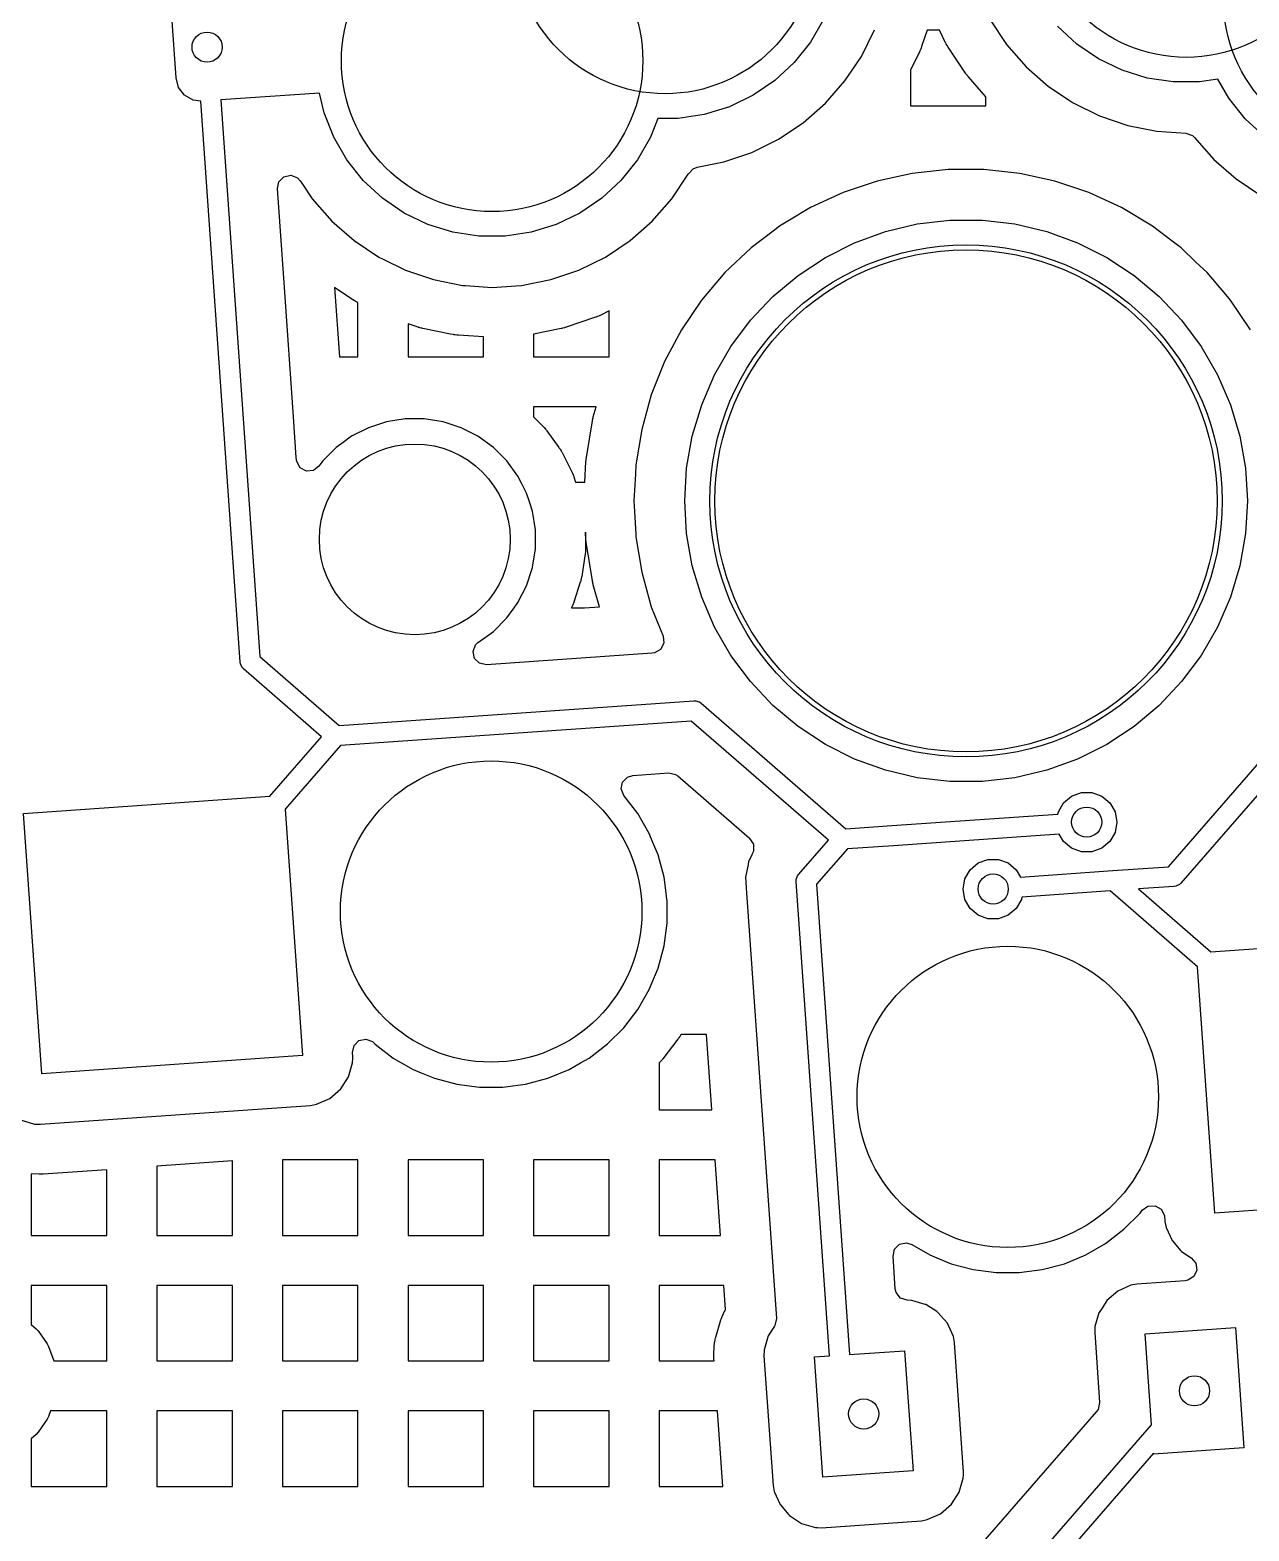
# Model space of a CAD drawing. Extents: x 2.49 to 8.57, y -5.87 to -1.87.
# Drawn here: x 4.12 to 4.598, y -2.912 to -2.323 of the extents above; entities that cross this region are included whole.
import ezdxf

# ---------------------------------------------------------------- set-up
doc = ezdxf.new("R2010")
doc.units = 0
doc.header["$MEASUREMENT"] = 0
doc.layers.add('BLACK', color=7, linetype='CONTINUOUS')

msp = doc.modelspace()

# ---------------------------------------------------------------- linework, layer by layer
at = {"layer": 'BLACK', "linetype": 'CONTINUOUS'}
for p, q in [((4.17713, -2.34186), (4.17164, -2.26331)), ((4.43087, -2.31888), (4.42572, -2.3278)), ((4.44569, -2.33338), (4.45083, -2.32297)), ((4.47147, -2.32315), (4.46929, -2.32957)), ((4.47626, -2.32315), (4.47147, -2.32315)), ((4.47868, -2.32806), (4.47626, -2.32315)), ((4.49612, -2.3191), (4.50258, -2.32876)), ((4.53006, -2.32857), (4.52251, -2.32157)), ((4.42572, -2.3278), (4.4193, -2.33585)), ((4.46906, -2.33017), (4.46882, -2.33077)), ((4.46912, -2.33002), (4.46906, -2.33017)), ((4.46924, -2.32972), (4.46912, -2.33002)), ((4.46929, -2.32957), (4.46924, -2.32972)), ((4.47875, -2.3282), (4.47868, -2.32806)), ((4.47891, -2.32849), (4.47875, -2.3282)), ((4.47898, -2.32863), (4.47891, -2.32849)), ((4.4793, -2.32918), (4.47898, -2.32863)), ((4.47939, -2.32932), (4.4793, -2.32918)), ((4.47956, -2.32959), (4.47939, -2.32932)), ((4.47964, -2.32973), (4.47956, -2.32959)), ((4.48645, -2.33992), (4.47964, -2.32973)), ((4.50258, -2.32876), (4.51023, -2.33749)), ((4.53857, -2.33437), (4.53006, -2.32857)), ((4.4193, -2.33585), (4.41175, -2.34285)), ((4.44208, -2.33878), (4.44569, -2.33338)), ((4.46855, -2.33135), (4.46489, -2.33878)), ((4.46862, -2.33121), (4.46855, -2.33135)), ((4.46875, -2.33091), (4.46862, -2.33121)), ((4.46882, -2.33077), (4.46875, -2.33091)), ((4.54785, -2.33884), (4.53857, -2.33437)), ((4.17814, -2.34556), (4.17713, -2.34186)), ((4.43924, -2.34304), (4.44208, -2.33878)), ((4.46489, -2.33878), (4.46489, -2.35276)), ((4.48654, -2.34005), (4.48645, -2.33992)), ((4.48673, -2.34031), (4.48654, -2.34005)), ((4.48683, -2.34044), (4.48673, -2.34031)), ((4.48722, -2.34095), (4.48683, -2.34044)), ((4.48732, -2.34108), (4.48722, -2.34095)), ((4.48752, -2.34132), (4.48732, -2.34108)), ((4.48762, -2.34145), (4.48752, -2.34132)), ((4.49449, -2.34928), (4.48762, -2.34145)), ((4.51023, -2.33749), (4.51897, -2.34515)), ((4.55769, -2.34188), (4.54785, -2.33884)), ((4.56787, -2.34341), (4.55769, -2.34188)), ((4.18049, -2.3486), (4.17814, -2.34556)), ((4.23339, -2.34779), (4.19471, -2.35049)), ((4.23515, -2.35548), (4.23339, -2.34779)), ((4.41175, -2.34285), (4.40324, -2.34865)), ((4.43158, -2.35177), (4.43924, -2.34304)), ((4.51897, -2.34515), (4.52706, -2.35056)), ((4.57817, -2.34341), (4.56787, -2.34341)), ((4.58535, -2.34233), (4.57817, -2.34341)), ((4.58967, -2.34981), (4.58535, -2.34233)), ((4.18383, -2.3505), (4.18049, -2.3486)), ((4.18684, -2.35089), (4.18383, -2.3505)), ((4.20222, -2.57086), (4.18684, -2.35089)), ((4.19471, -2.35049), (4.20996, -2.56868)), ((4.39396, -2.35312), (4.38412, -2.35616)), ((4.40324, -2.34865), (4.39396, -2.35312)), ((4.42285, -2.35943), (4.43158, -2.35177)), ((4.46489, -2.35276), (4.49449, -2.35276)), ((4.49449, -2.35276), (4.49449, -2.34928)), ((4.52706, -2.35056), (4.52862, -2.3516)), ((4.52862, -2.3516), (4.53904, -2.35674)), ((4.59609, -2.35786), (4.58967, -2.34981)), ((4.23891, -2.36506), (4.23515, -2.35548)), ((4.36595, -2.35769), (4.36306, -2.36506)), ((4.37394, -2.35769), (4.36595, -2.35769)), ((4.38412, -2.35616), (4.37394, -2.35769)), ((4.41319, -2.36588), (4.42285, -2.35943)), ((4.53904, -2.35674), (4.55004, -2.36047)), ((4.60364, -2.36487), (4.59609, -2.35786)), ((4.24406, -2.37398), (4.23891, -2.36506)), ((4.36306, -2.36506), (4.35791, -2.37398)), ((4.55004, -2.36047), (4.56143, -2.36274)), ((4.56143, -2.36274), (4.57288, -2.36349)), ((4.57288, -2.36349), (4.57546, -2.36444)), ((4.57546, -2.36444), (4.57623, -2.36514)), ((4.57623, -2.36514), (4.58381, -2.37379)), ((4.39177, -2.37475), (4.40277, -2.37102)), ((4.40277, -2.37102), (4.41319, -2.36588)), ((4.25048, -2.38203), (4.24406, -2.37398)), ((4.35791, -2.37398), (4.35149, -2.38203)), ((4.37796, -2.37943), (4.3798, -2.37743)), ((4.3798, -2.37743), (4.38136, -2.37683)), ((4.38136, -2.37683), (4.39177, -2.37475)), ((4.58381, -2.37379), (4.59254, -2.38144)), ((4.21689, -2.38521), (4.21748, -2.38252)), ((4.21748, -2.38252), (4.21942, -2.38058)), ((4.21942, -2.38058), (4.22211, -2.38)), ((4.22211, -2.38), (4.22469, -2.38096)), ((4.22469, -2.38096), (4.22582, -2.38215)), ((4.22582, -2.38215), (4.22671, -2.38349)), ((4.25803, -2.38904), (4.25048, -2.38203)), ((4.35149, -2.38203), (4.34394, -2.38904)), ((4.37143, -2.38922), (4.37788, -2.37956)), ((4.37788, -2.37956), (4.37793, -2.37946)), ((4.37793, -2.37946), (4.37796, -2.37943)), ((4.37796, -2.37943), (4.37796, -2.37943)), ((4.37796, -2.37943), (4.37796, -2.37943)), ((4.45188, -2.38228), (4.44289, -2.38531)), ((4.46564, -2.37926), (4.45188, -2.38228)), ((4.47965, -2.37773), (4.46564, -2.37926)), ((4.49374, -2.37773), (4.47965, -2.37773)), ((4.47965, -2.37773), (4.47965, -2.37773)), ((4.50775, -2.37926), (4.49374, -2.37773)), ((4.49374, -2.37773), (4.49374, -2.37773)), ((4.52151, -2.38228), (4.50775, -2.37926)), ((4.52811, -2.38451), (4.52151, -2.38228)), ((4.59254, -2.38144), (4.6022, -2.3879)), ((4.2196, -2.42407), (4.21689, -2.38521)), ((4.22671, -2.38349), (4.23054, -2.38922)), ((4.23054, -2.38922), (4.2382, -2.39795)), ((4.26654, -2.39484), (4.25803, -2.38904)), ((4.34394, -2.38904), (4.33543, -2.39484)), ((4.36377, -2.39795), (4.37143, -2.38922)), ((4.43853, -2.38678), (4.42574, -2.3927)), ((4.44289, -2.38531), (4.43853, -2.38678)), ((4.43853, -2.38678), (4.43853, -2.38678)), ((4.43853, -2.38678), (4.43853, -2.38678)), ((4.53486, -2.38678), (4.52811, -2.38451)), ((4.53487, -2.38678), (4.53486, -2.38678)), ((4.53486, -2.38678), (4.53486, -2.38678)), ((4.54765, -2.3927), (4.53487, -2.38678)), ((4.27581, -2.3993), (4.26654, -2.39484)), ((4.33543, -2.39484), (4.32615, -2.3993)), ((4.42574, -2.3927), (4.4175, -2.39766)), ((4.42574, -2.3927), (4.42574, -2.3927)), ((4.55973, -2.39996), (4.54765, -2.3927)), ((4.54765, -2.3927), (4.54765, -2.3927)), ((4.54765, -2.3927), (4.54765, -2.3927)), ((4.54765, -2.3927), (4.54765, -2.3927)), ((4.2382, -2.39795), (4.24693, -2.40561)), ((4.28565, -2.40234), (4.27581, -2.3993)), ((4.32615, -2.3993), (4.31632, -2.40234)), ((4.35504, -2.40561), (4.36377, -2.39795)), ((4.41367, -2.39996), (4.41111, -2.40191)), ((4.4175, -2.39766), (4.41367, -2.39996)), ((4.45508, -2.40207), (4.46756, -2.39911)), ((4.46756, -2.39911), (4.48029, -2.39762)), ((4.48029, -2.39762), (4.49311, -2.39762)), ((4.49311, -2.39762), (4.50584, -2.39911)), ((4.50584, -2.39911), (4.51831, -2.40207)), ((4.56801, -2.40626), (4.55973, -2.39996)), ((4.24693, -2.40561), (4.25659, -2.41207)), ((4.29584, -2.40387), (4.28565, -2.40234)), ((4.30613, -2.40387), (4.29584, -2.40387)), ((4.31632, -2.40234), (4.30613, -2.40387)), ((4.34538, -2.41207), (4.35504, -2.40561)), ((4.41111, -2.40191), (4.40245, -2.40849)), ((4.43158, -2.41221), (4.44304, -2.40645)), ((4.44304, -2.40645), (4.45508, -2.40207)), ((4.51831, -2.40207), (4.53036, -2.40645)), ((4.53036, -2.40645), (4.54182, -2.41221)), ((4.57094, -2.40849), (4.56801, -2.40626)), ((4.25659, -2.41207), (4.25659, -2.41207)), ((4.25659, -2.41207), (4.25826, -2.41289)), ((4.33496, -2.4172), (4.34538, -2.41207)), ((4.40245, -2.40849), (4.39222, -2.41818)), ((4.40245, -2.40849), (4.40245, -2.40849)), ((4.42087, -2.41925), (4.43158, -2.41221)), ((4.54182, -2.41221), (4.55253, -2.41925)), ((4.57678, -2.41402), (4.57094, -2.40849)), ((4.57094, -2.40849), (4.57094, -2.40849)), ((4.57094, -2.40849), (4.57094, -2.40849)), ((4.25826, -2.41289), (4.267, -2.4172)), ((4.267, -2.4172), (4.278, -2.42094)), ((4.32397, -2.42094), (4.33496, -2.4172)), ((4.39222, -2.41818), (4.3831, -2.42892)), ((4.58117, -2.41818), (4.57678, -2.41402)), ((4.58847, -2.42677), (4.58117, -2.41818)), ((4.22315, -2.47477), (4.2196, -2.42407)), ((4.24596, -2.42855), (4.23926, -2.42407)), ((4.23926, -2.42407), (4.24116, -2.45118)), ((4.278, -2.42094), (4.28939, -2.4232)), ((4.28939, -2.4232), (4.29051, -2.42327)), ((4.29051, -2.42327), (4.30098, -2.42396)), ((4.30098, -2.42396), (4.31026, -2.42335)), ((4.30098, -2.42396), (4.30098, -2.42396)), ((4.30098, -2.42396), (4.30098, -2.42396)), ((4.31026, -2.42335), (4.31257, -2.4232)), ((4.31257, -2.4232), (4.32397, -2.42094)), ((4.41105, -2.42749), (4.42087, -2.41925)), ((4.55253, -2.41925), (4.56235, -2.42749)), ((4.2461, -2.42863), (4.24596, -2.42855)), ((4.24637, -2.4288), (4.2461, -2.42863)), ((4.24651, -2.42888), (4.24637, -2.4288)), ((4.24706, -2.4292), (4.24651, -2.42888)), ((4.2472, -2.42928), (4.24706, -2.4292)), ((4.24749, -2.42943), (4.2472, -2.42928)), ((4.24763, -2.42951), (4.24749, -2.42943)), ((4.24843, -2.4299), (4.24763, -2.42951)), ((4.24843, -2.45118), (4.24843, -2.4299)), ((4.3831, -2.42892), (4.37519, -2.44058)), ((4.3831, -2.42892), (4.3831, -2.42892)), ((4.40225, -2.43682), (4.41105, -2.42749)), ((4.56235, -2.42749), (4.57114, -2.43682)), ((4.59029, -2.42892), (4.58847, -2.42677)), ((4.5982, -2.44058), (4.59029, -2.42892)), ((4.59029, -2.42892), (4.59029, -2.42892)), ((4.59029, -2.42892), (4.59029, -2.42892)), ((4.34157, -2.43566), (4.32996, -2.4396)), ((4.34172, -2.43561), (4.34157, -2.43566)), ((4.34202, -2.4355), (4.34172, -2.43561)), ((4.34217, -2.43544), (4.34202, -2.4355)), ((4.34276, -2.43519), (4.34217, -2.43544)), ((4.34291, -2.43513), (4.34276, -2.43519)), ((4.3432, -2.435), (4.34291, -2.43513)), ((4.34335, -2.43493), (4.3432, -2.435)), ((4.34686, -2.4332), (4.34335, -2.43493)), ((4.34686, -2.45118), (4.34686, -2.4332)), ((4.272, -2.4396), (4.26804, -2.43826)), ((4.26804, -2.43826), (4.26804, -2.45118)), ((4.27216, -2.43965), (4.272, -2.4396)), ((4.27247, -2.43975), (4.27216, -2.43965)), ((4.27262, -2.43979), (4.27247, -2.43975)), ((4.27324, -2.43996), (4.27262, -2.43979)), ((4.27339, -2.44), (4.27324, -2.43996)), ((4.27371, -2.44007), (4.27339, -2.44)), ((4.27386, -2.4401), (4.27371, -2.44007)), ((4.28472, -2.44226), (4.27386, -2.4401)), ((4.28588, -2.44249), (4.28472, -2.44226)), ((4.3281, -2.4401), (4.31725, -2.44226)), ((4.31725, -2.44226), (4.31725, -2.45118)), ((4.32826, -2.44007), (4.3281, -2.4401)), ((4.32857, -2.44), (4.32826, -2.44007)), ((4.32873, -2.43996), (4.32857, -2.44)), ((4.32935, -2.43979), (4.32873, -2.43996)), ((4.3295, -2.43975), (4.32935, -2.43979)), ((4.32981, -2.43965), (4.3295, -2.43975)), ((4.32996, -2.4396), (4.32981, -2.43965)), ((4.37519, -2.44058), (4.36859, -2.45303)), ((4.37519, -2.44058), (4.37519, -2.44058)), ((4.3946, -2.4471), (4.40225, -2.43682)), ((4.57114, -2.43682), (4.5788, -2.4471)), ((4.28604, -2.44252), (4.28588, -2.44249)), ((4.28636, -2.44257), (4.28604, -2.44252)), ((4.28652, -2.4426), (4.28636, -2.44257)), ((4.28715, -2.44268), (4.28652, -2.4426)), ((4.28731, -2.4427), (4.28715, -2.44268)), ((4.28763, -2.44273), (4.28731, -2.4427)), ((4.28779, -2.44274), (4.28763, -2.44273)), ((4.29764, -2.44339), (4.28779, -2.44274)), ((4.29764, -2.45118), (4.29764, -2.44339)), ((4.38819, -2.4582), (4.3946, -2.4471)), ((4.5788, -2.4471), (4.58521, -2.4582)), ((4.24116, -2.45118), (4.24843, -2.45118)), ((4.26804, -2.45118), (4.29764, -2.45118)), ((4.31725, -2.45118), (4.34686, -2.45118)), ((4.36859, -2.45303), (4.36338, -2.46612)), ((4.36859, -2.45303), (4.36859, -2.45303)), ((4.38311, -2.46997), (4.38819, -2.4582)), ((4.58521, -2.4582), (4.59029, -2.46997)), ((4.34173, -2.47079), (4.31725, -2.47079)), ((4.31725, -2.47079), (4.31725, -2.47477)), ((4.34065, -2.47471), (4.34173, -2.47079)), ((4.36338, -2.46612), (4.35961, -2.4797)), ((4.36338, -2.46612), (4.36338, -2.46612)), ((4.37943, -2.48225), (4.38311, -2.46997)), ((4.59029, -2.46997), (4.59396, -2.48225)), ((4.22426, -2.4906), (4.22315, -2.47477)), ((4.25962, -2.47668), (4.25255, -2.47898)), ((4.26697, -2.47551), (4.25962, -2.47668)), ((4.27441, -2.47551), (4.26697, -2.47551)), ((4.26697, -2.47551), (4.26697, -2.47551)), ((4.28176, -2.47668), (4.27441, -2.47551)), ((4.27441, -2.47551), (4.27441, -2.47551)), ((4.28883, -2.47898), (4.28176, -2.47668)), ((4.31725, -2.47477), (4.32088, -2.4784)), ((4.33794, -2.49069), (4.3403, -2.47627)), ((4.3403, -2.47627), (4.34033, -2.47614)), ((4.34033, -2.47614), (4.34038, -2.47587)), ((4.34038, -2.47587), (4.3404, -2.47574)), ((4.3404, -2.47574), (4.34052, -2.47523)), ((4.34052, -2.47523), (4.34055, -2.4751)), ((4.34055, -2.4751), (4.34061, -2.47484)), ((4.34061, -2.47484), (4.34065, -2.47471)), ((4.24592, -2.48235), (4.24265, -2.48473)), ((4.25255, -2.47898), (4.24592, -2.48235)), ((4.29486, -2.48205), (4.28883, -2.47898)), ((4.29546, -2.48235), (4.29486, -2.48205)), ((4.30148, -2.48673), (4.29546, -2.48235)), ((4.32088, -2.4784), (4.32101, -2.47853)), ((4.32101, -2.47853), (4.32127, -2.47882)), ((4.32127, -2.47882), (4.3214, -2.47896)), ((4.3214, -2.47896), (4.3219, -2.47955)), ((4.3219, -2.47955), (4.32202, -2.4797)), ((4.32202, -2.4797), (4.32226, -2.48)), ((4.32226, -2.48), (4.32238, -2.48015)), ((4.32238, -2.48015), (4.3272, -2.48679)), ((4.35961, -2.4797), (4.35733, -2.4936)), ((4.35961, -2.4797), (4.35961, -2.4797)), ((4.37721, -2.49488), (4.37943, -2.48225)), ((4.59396, -2.48225), (4.59619, -2.49488)), ((4.2399, -2.48673), (4.23464, -2.49199)), ((4.24265, -2.48473), (4.2399, -2.48673)), ((4.2399, -2.48673), (4.2399, -2.48673)), ((4.2399, -2.48673), (4.2399, -2.48673)), ((4.30674, -2.49199), (4.30148, -2.48673)), ((4.3272, -2.48679), (4.32731, -2.48695)), ((4.32731, -2.48695), (4.32753, -2.48727)), ((4.32753, -2.48727), (4.32763, -2.48743)), ((4.32763, -2.48743), (4.32803, -2.48809)), ((4.32803, -2.48809), (4.32813, -2.48826)), ((4.32813, -2.48826), (4.32832, -2.48859)), ((4.32832, -2.48859), (4.32841, -2.48876)), ((4.32841, -2.48876), (4.33214, -2.49608)), ((4.22432, -2.49152), (4.22426, -2.4906)), ((4.22444, -2.49229), (4.22432, -2.49152)), ((4.22579, -2.49468), (4.22444, -2.49229)), ((4.22822, -2.49596), (4.22579, -2.49468)), ((4.23314, -2.49405), (4.23096, -2.49573)), ((4.23464, -2.49199), (4.23314, -2.49405)), ((4.31111, -2.49801), (4.30674, -2.49199)), ((4.33733, -2.50039), (4.33777, -2.49228)), ((4.33777, -2.49215), (4.3378, -2.49188)), ((4.33777, -2.49228), (4.33777, -2.49215)), ((4.3378, -2.49188), (4.33781, -2.49175)), ((4.33781, -2.49175), (4.33787, -2.49122)), ((4.33787, -2.49122), (4.33788, -2.49109)), ((4.33788, -2.49109), (4.33792, -2.49082)), ((4.33792, -2.49082), (4.33794, -2.49069)), ((4.35733, -2.4936), (4.35713, -2.49721)), ((4.35733, -2.4936), (4.35733, -2.4936)), ((4.35733, -2.4936), (4.35733, -2.4936)), ((4.37646, -2.50767), (4.37721, -2.49488)), ((4.59619, -2.49488), (4.59693, -2.50767)), ((4.23096, -2.49573), (4.22822, -2.49596)), ((4.31248, -2.50068), (4.31111, -2.49801)), ((4.31449, -2.50464), (4.31248, -2.50068)), ((4.33214, -2.49608), (4.33222, -2.49625)), ((4.33222, -2.49625), (4.33238, -2.4966)), ((4.33238, -2.4966), (4.33246, -2.49678)), ((4.33246, -2.49678), (4.33275, -2.49749)), ((4.33275, -2.49749), (4.33282, -2.49767)), ((4.33282, -2.49767), (4.33296, -2.49803)), ((4.33296, -2.49803), (4.33302, -2.49821)), ((4.33302, -2.49821), (4.33373, -2.50039)), ((4.33373, -2.50039), (4.33733, -2.50039)), ((4.35713, -2.49721), (4.35657, -2.50767)), ((4.31548, -2.50768), (4.31449, -2.50464)), ((4.31449, -2.50464), (4.31449, -2.50464)), ((4.31449, -2.50464), (4.31449, -2.50464)), ((4.31679, -2.51171), (4.31548, -2.50768)), ((4.31795, -2.51906), (4.31679, -2.51171)), ((4.35657, -2.50767), (4.35657, -2.50767)), ((4.35657, -2.50767), (4.35679, -2.51182)), ((4.35679, -2.51182), (4.35727, -2.52066)), ((4.37721, -2.52047), (4.37646, -2.50767)), ((4.59693, -2.50767), (4.59619, -2.52047)), ((4.31795, -2.5265), (4.31795, -2.51906)), ((4.3376, -2.52), (4.33756, -2.52)), ((4.33756, -2.52), (4.33756, -2.52688)), ((4.33777, -2.52307), (4.3376, -2.52)), ((4.33777, -2.5232), (4.33777, -2.52307)), ((4.3378, -2.52347), (4.33777, -2.5232)), ((4.33781, -2.5236), (4.3378, -2.52347)), ((4.33787, -2.52413), (4.33781, -2.5236)), ((4.33788, -2.52426), (4.33787, -2.52413)), ((4.33792, -2.52452), (4.33788, -2.52426)), ((4.33794, -2.52465), (4.33792, -2.52452)), ((4.35727, -2.52066), (4.35733, -2.52174)), ((4.35733, -2.52174), (4.35733, -2.52174)), ((4.35733, -2.52174), (4.35961, -2.53565)), ((4.37943, -2.5331), (4.37721, -2.52047)), ((4.59619, -2.52047), (4.59396, -2.5331)), ((4.31694, -2.53289), (4.31795, -2.5265)), ((4.33738, -2.52918), (4.33609, -2.53729)), ((4.33741, -2.52899), (4.33738, -2.52918)), ((4.33745, -2.52861), (4.33741, -2.52899)), ((4.33747, -2.52842), (4.33745, -2.52861)), ((4.33753, -2.52765), (4.33747, -2.52842)), ((4.33754, -2.52746), (4.33753, -2.52765)), ((4.33756, -2.52707), (4.33754, -2.52746)), ((4.33756, -2.52688), (4.33756, -2.52707)), ((4.3403, -2.53908), (4.33794, -2.52465)), ((4.31449, -2.54092), (4.31679, -2.53385)), ((4.31679, -2.53385), (4.31694, -2.53289)), ((4.35961, -2.53565), (4.35961, -2.53565)), ((4.35961, -2.53565), (4.36338, -2.54922)), ((4.38311, -2.54538), (4.37943, -2.5331)), ((4.59396, -2.5331), (4.59029, -2.54538)), ((4.31111, -2.54755), (4.31445, -2.541)), ((4.31445, -2.541), (4.31449, -2.54092)), ((4.31449, -2.54092), (4.31449, -2.54092)), ((4.31449, -2.54092), (4.31449, -2.54092)), ((4.33556, -2.53954), (4.33302, -2.54735)), ((4.33561, -2.53935), (4.33556, -2.53954)), ((4.33572, -2.53898), (4.33561, -2.53935)), ((4.33576, -2.5388), (4.33572, -2.53898)), ((4.33594, -2.53805), (4.33576, -2.5388)), ((4.33599, -2.53786), (4.33594, -2.53805)), ((4.33606, -2.53748), (4.33599, -2.53786)), ((4.33609, -2.53729), (4.33606, -2.53748)), ((4.34033, -2.53921), (4.3403, -2.53908)), ((4.34038, -2.53947), (4.34033, -2.53921)), ((4.3404, -2.5396), (4.34038, -2.53947)), ((4.34052, -2.54012), (4.3404, -2.5396)), ((4.34055, -2.54025), (4.34052, -2.54012)), ((4.34061, -2.54051), (4.34055, -2.54025)), ((4.34065, -2.54064), (4.34061, -2.54051)), ((4.34302, -2.54919), (4.34065, -2.54064)), ((4.30962, -2.54961), (4.31111, -2.54755)), ((4.33275, -2.54807), (4.33246, -2.54878)), ((4.33282, -2.54789), (4.33275, -2.54807)), ((4.33296, -2.54753), (4.33282, -2.54789)), ((4.33302, -2.54735), (4.33296, -2.54753)), ((4.38819, -2.55715), (4.38311, -2.54538)), ((4.56598, -2.65111), (4.65897, -2.54414)), ((4.59029, -2.54538), (4.58521, -2.55715)), ((4.30148, -2.55883), (4.30674, -2.55357)), ((4.30674, -2.55357), (4.30962, -2.54961)), ((4.33214, -2.54948), (4.33207, -2.54961)), ((4.33207, -2.54961), (4.33713, -2.54961)), ((4.33222, -2.54931), (4.33214, -2.54948)), ((4.33238, -2.54896), (4.33222, -2.54931)), ((4.33246, -2.54878), (4.33238, -2.54896)), ((4.33713, -2.54961), (4.34302, -2.54919)), ((4.36338, -2.54922), (4.36338, -2.54922)), ((4.36338, -2.54922), (4.36796, -2.56072)), ((4.66384, -2.55054), (4.57085, -2.65751)), ((4.29562, -2.56308), (4.30148, -2.55883)), ((4.3946, -2.56825), (4.38819, -2.55715)), ((4.58521, -2.55715), (4.5788, -2.56825)), ((4.29357, -2.56672), (4.29454, -2.56414)), ((4.29454, -2.56414), (4.29557, -2.56312)), ((4.29557, -2.56312), (4.29562, -2.56308)), ((4.36822, -2.56346), (4.36695, -2.5659)), ((4.36796, -2.56072), (4.36822, -2.56346)), ((4.20235, -2.57162), (4.20222, -2.57086)), ((4.20304, -2.573), (4.20235, -2.57162)), ((4.20996, -2.56868), (4.24108, -2.59573)), ((4.29415, -2.56941), (4.29357, -2.56672)), ((4.29609, -2.57135), (4.29415, -2.56941)), ((4.29878, -2.57194), (4.29609, -2.57135)), ((4.36376, -2.5674), (4.29878, -2.57194)), ((4.36457, -2.56727), (4.36376, -2.5674)), ((4.36695, -2.5659), (4.36457, -2.56727)), ((4.40225, -2.57853), (4.3946, -2.56825)), ((4.5788, -2.56825), (4.57114, -2.57853)), ((4.20357, -2.57356), (4.20304, -2.573)), ((4.23417, -2.60016), (4.20357, -2.57356)), ((4.41105, -2.58786), (4.40225, -2.57853)), ((4.57114, -2.57853), (4.56235, -2.58786)), ((4.24108, -2.59573), (4.38009, -2.58601)), ((4.38009, -2.58601), (4.38086, -2.58603)), ((4.38086, -2.58603), (4.38195, -2.5864)), ((4.38195, -2.5864), (4.38231, -2.58652)), ((4.38231, -2.58652), (4.38294, -2.58697)), ((4.38294, -2.58697), (4.43966, -2.63627)), ((4.42087, -2.5961), (4.41105, -2.58786)), ((4.56235, -2.58786), (4.55253, -2.5961)), ((4.37901, -2.59398), (4.24163, -2.60359)), ((4.43275, -2.6407), (4.37901, -2.59398)), ((4.21393, -2.62344), (4.23417, -2.60016)), ((4.43158, -2.60314), (4.42087, -2.5961)), ((4.55253, -2.5961), (4.54182, -2.60314)), ((4.24163, -2.60359), (4.21988, -2.62861)), ((4.44304, -2.60889), (4.43158, -2.60314)), ((4.54182, -2.60314), (4.53036, -2.60889)), ((4.45508, -2.61328), (4.44304, -2.60889)), ((4.53036, -2.60889), (4.51831, -2.61328)), ((4.35158, -2.62061), (4.35213, -2.61791)), ((4.35213, -2.61791), (4.35406, -2.61595)), ((4.35406, -2.61595), (4.35611, -2.61533)), ((4.35611, -2.61533), (4.37022, -2.61435)), ((4.37022, -2.61435), (4.37291, -2.61493)), ((4.37291, -2.61493), (4.37377, -2.61553)), ((4.37377, -2.61553), (4.40181, -2.63991)), ((4.46756, -2.61624), (4.45508, -2.61328)), ((4.48029, -2.61772), (4.46756, -2.61624)), ((4.49311, -2.61772), (4.48029, -2.61772)), ((4.50584, -2.61624), (4.49311, -2.61772)), ((4.51831, -2.61328), (4.50584, -2.61624)), ((4.11738, -2.63019), (4.21393, -2.62344)), ((4.35257, -2.62317), (4.35158, -2.62061)), ((4.35351, -2.62439), (4.35257, -2.62317)), ((4.35805, -2.63031), (4.35351, -2.62439)), ((4.52494, -2.62603), (4.52808, -2.62339)), ((4.52808, -2.62339), (4.53193, -2.62199)), ((4.53193, -2.62199), (4.53604, -2.62199)), ((4.53604, -2.62199), (4.53989, -2.62339)), ((4.53989, -2.62339), (4.54303, -2.62603)), ((4.12452, -2.7323), (4.11738, -2.63019)), ((4.21988, -2.62861), (4.22663, -2.72516)), ((4.36257, -2.63814), (4.35805, -2.63031)), ((4.35805, -2.63031), (4.35805, -2.63031)), ((4.35805, -2.63031), (4.35805, -2.63031)), ((4.45767, -2.63501), (4.52273, -2.63046)), ((4.52273, -2.63046), (4.52289, -2.62958)), ((4.52289, -2.62958), (4.52494, -2.62603)), ((4.54303, -2.62603), (4.54508, -2.62958)), ((4.54508, -2.62958), (4.5458, -2.63362)), ((4.43966, -2.63627), (4.45767, -2.63501)), ((4.45767, -2.63501), (4.45767, -2.63501)), ((4.5458, -2.63362), (4.54508, -2.63766)), ((4.364, -2.64159), (4.36257, -2.63814)), ((4.36257, -2.63814), (4.36257, -2.63814)), ((4.36257, -2.63814), (4.36257, -2.63814)), ((4.36603, -2.64648), (4.364, -2.64159)), ((4.40181, -2.63991), (4.4019, -2.63999)), ((4.4019, -2.63999), (4.40338, -2.6423)), ((4.40338, -2.6423), (4.40338, -2.64505)), ((4.42113, -2.65407), (4.43275, -2.6407)), ((4.52326, -2.63831), (4.45822, -2.64286)), ((4.52494, -2.64121), (4.52326, -2.63831)), ((4.52808, -2.64385), (4.52494, -2.64121)), ((4.54303, -2.64121), (4.53989, -2.64385)), ((4.54508, -2.63766), (4.54303, -2.64121)), ((4.36836, -2.65521), (4.36603, -2.64648)), ((4.40258, -2.64685), (4.40149, -2.64908)), ((4.40308, -2.64581), (4.40258, -2.64685)), ((4.40258, -2.64685), (4.40258, -2.64685)), ((4.40338, -2.64505), (4.40308, -2.64581)), ((4.44021, -2.64412), (4.42814, -2.658)), ((4.45822, -2.64286), (4.44021, -2.64412)), ((4.45822, -2.64286), (4.45822, -2.64286)), ((4.49143, -2.64963), (4.49529, -2.64823)), ((4.49529, -2.64823), (4.49939, -2.64823)), ((4.49939, -2.64823), (4.50325, -2.64963)), ((4.53193, -2.64525), (4.52808, -2.64385)), ((4.53604, -2.64525), (4.53193, -2.64525)), ((4.53989, -2.64385), (4.53604, -2.64525)), ((4.40127, -2.65023), (4.4003, -2.65519)), ((4.40149, -2.64908), (4.40127, -2.65023)), ((4.40149, -2.64908), (4.40149, -2.64908)), ((4.42068, -2.65469), (4.42113, -2.65407)), ((4.48624, -2.65582), (4.48829, -2.65227)), ((4.48829, -2.65227), (4.49143, -2.64963)), ((4.50325, -2.64963), (4.50639, -2.65227)), ((4.50639, -2.65227), (4.50806, -2.65516)), ((4.50806, -2.65516), (4.54419, -2.65264)), ((4.54419, -2.65264), (4.56598, -2.65111)), ((4.54419, -2.65264), (4.54419, -2.65264)), ((4.36918, -2.6614), (4.36836, -2.65521)), ((4.4003, -2.65519), (4.4003, -2.65519)), ((4.4003, -2.65519), (4.4003, -2.65519)), ((4.4003, -2.65519), (4.40073, -2.66132)), ((4.42018, -2.65692), (4.4202, -2.65615)), ((4.43318, -2.84293), (4.42018, -2.65692)), ((4.4202, -2.65615), (4.42068, -2.65469)), ((4.42814, -2.658), (4.44104, -2.84238)), ((4.48553, -2.65986), (4.48624, -2.65582)), ((4.48624, -2.6639), (4.48553, -2.65986)), ((4.56815, -2.65886), (4.55423, -2.65983)), ((4.55423, -2.65983), (4.58259, -2.68449)), ((4.56892, -2.65873), (4.56815, -2.65886)), ((4.57029, -2.65804), (4.56892, -2.65873)), ((4.57085, -2.65751), (4.57029, -2.65804)), ((4.36952, -2.66402), (4.36918, -2.6614)), ((4.36954, -2.66417), (4.36952, -2.66402)), ((4.36954, -2.6732), (4.36954, -2.66417)), ((4.40073, -2.66132), (4.40073, -2.66132)), ((4.40073, -2.66132), (4.4124, -2.82827)), ((4.48829, -2.66745), (4.48624, -2.6639)), ((4.50844, -2.6639), (4.50639, -2.66745)), ((4.50859, -2.66302), (4.50844, -2.6639)), ((4.54312, -2.66061), (4.50859, -2.66302)), ((4.57742, -2.69043), (4.54312, -2.66061)), ((4.49143, -2.67009), (4.48829, -2.66745)), ((4.49529, -2.67149), (4.49143, -2.67009)), ((4.49939, -2.67149), (4.49529, -2.67149)), ((4.50325, -2.67009), (4.49939, -2.67149)), ((4.50639, -2.66745), (4.50325, -2.67009)), ((4.36836, -2.68216), (4.36954, -2.6732)), ((4.36603, -2.69088), (4.36836, -2.68216)), ((4.58259, -2.68449), (4.63269, -2.68098)), ((4.36257, -2.69923), (4.36603, -2.69088)), ((4.58418, -2.78699), (4.57742, -2.69043)), ((4.35805, -2.70705), (4.36257, -2.69923)), ((4.35255, -2.71422), (4.35805, -2.70705)), ((4.24883, -2.7193), (4.25152, -2.71872)), ((4.25152, -2.71872), (4.2541, -2.71969)), ((4.34616, -2.72061), (4.35255, -2.71422)), ((4.35255, -2.71422), (4.35255, -2.71422)), ((4.35255, -2.71422), (4.35255, -2.71422)), ((4.3738, -2.71873), (4.36791, -2.72641)), ((4.3739, -2.71861), (4.3738, -2.71873)), ((4.37408, -2.71834), (4.3739, -2.71861)), ((4.37418, -2.71821), (4.37408, -2.71834)), ((4.37453, -2.71768), (4.37418, -2.71821)), ((4.37462, -2.71754), (4.37453, -2.71768)), ((4.37479, -2.71727), (4.37462, -2.71754)), ((4.37487, -2.71713), (4.37479, -2.71727)), ((4.37503, -2.71685), (4.37487, -2.71713)), ((4.38496, -2.71685), (4.37503, -2.71685)), ((4.38703, -2.74646), (4.38496, -2.71685)), ((4.2463, -2.72393), (4.24689, -2.72125)), ((4.24642, -2.72567), (4.2463, -2.72393)), ((4.24689, -2.72125), (4.24883, -2.7193)), ((4.2541, -2.71969), (4.25462, -2.72014)), ((4.25462, -2.72014), (4.25509, -2.72061)), ((4.25509, -2.72061), (4.25509, -2.72061)), ((4.25509, -2.72061), (4.25509, -2.72061)), ((4.25509, -2.72061), (4.25583, -2.72118)), ((4.25583, -2.72118), (4.26225, -2.72611)), ((4.339, -2.72611), (4.34616, -2.72061)), ((4.34616, -2.72061), (4.34616, -2.72061)), ((4.34616, -2.72061), (4.34616, -2.72061)), ((4.22663, -2.72516), (4.12452, -2.7323)), ((4.24472, -2.73346), (4.24633, -2.72803)), ((4.24633, -2.72803), (4.2464, -2.72616)), ((4.2464, -2.72616), (4.24642, -2.72567)), ((4.24642, -2.72567), (4.24642, -2.72567)), ((4.26225, -2.72611), (4.26226, -2.72611)), ((4.26226, -2.72611), (4.26226, -2.72611)), ((4.26226, -2.72611), (4.27008, -2.73063)), ((4.27008, -2.73063), (4.27008, -2.73063)), ((4.27008, -2.73063), (4.27008, -2.73063)), ((4.27008, -2.73063), (4.27314, -2.73189)), ((4.32283, -2.73408), (4.33117, -2.73063)), ((4.33117, -2.73063), (4.33566, -2.72804)), ((4.33566, -2.72804), (4.339, -2.72611)), ((4.36664, -2.72786), (4.36646, -2.72804)), ((4.36646, -2.72804), (4.36646, -2.74646)), ((4.36675, -2.72774), (4.36664, -2.72786)), ((4.36697, -2.72751), (4.36675, -2.72774)), ((4.36708, -2.72739), (4.36697, -2.72751)), ((4.3675, -2.72691), (4.36708, -2.72739)), ((4.36761, -2.72678), (4.3675, -2.72691)), ((4.36781, -2.72654), (4.36761, -2.72678)), ((4.36791, -2.72641), (4.36781, -2.72654)), ((4.24165, -2.73822), (4.24472, -2.73346)), ((4.27314, -2.73189), (4.27843, -2.73408)), ((4.27843, -2.73408), (4.28715, -2.73642)), ((4.28715, -2.73642), (4.29611, -2.7376)), ((4.30514, -2.7376), (4.3141, -2.73642)), ((4.3141, -2.73642), (4.32283, -2.73408)), ((4.23221, -2.74427), (4.23737, -2.74193)), ((4.23737, -2.74193), (4.24165, -2.73822)), ((4.29611, -2.7376), (4.29611, -2.7376)), ((4.29611, -2.7376), (4.30514, -2.7376)), ((4.30514, -2.7376), (4.30514, -2.7376)), ((4.12401, -2.75209), (4.22988, -2.74469)), ((4.22988, -2.74469), (4.23221, -2.74427)), ((4.36646, -2.74646), (4.38703, -2.74646)), ((4.11622, -2.7504), (4.12165, -2.752)), ((4.12165, -2.752), (4.12244, -2.75203)), ((4.12244, -2.75203), (4.12401, -2.75209)), ((4.12401, -2.75209), (4.12401, -2.75209)), ((4.12401, -2.75209), (4.12401, -2.75209)), ((4.12354, -2.77169), (4.1204, -2.77158)), ((4.1204, -2.77158), (4.1204, -2.79567)), ((4.12367, -2.7717), (4.12354, -2.77169)), ((4.12394, -2.7717), (4.12367, -2.7717)), ((4.12407, -2.7717), (4.12394, -2.7717)), ((4.12459, -2.77169), (4.12407, -2.7717)), ((4.12472, -2.77169), (4.12459, -2.77169)), ((4.12499, -2.77168), (4.12472, -2.77169)), ((4.12512, -2.77167), (4.12499, -2.77168)), ((4.15001, -2.76993), (4.12512, -2.77167)), ((4.15001, -2.79567), (4.15001, -2.76993)), ((4.19922, -2.76649), (4.16961, -2.76856)), ((4.16961, -2.76856), (4.16961, -2.79567)), ((4.19922, -2.79567), (4.19922, -2.76649)), ((4.24843, -2.76606), (4.21882, -2.76606)), ((4.21882, -2.76606), (4.21882, -2.79567)), ((4.24843, -2.79567), (4.24843, -2.76606)), ((4.29764, -2.76606), (4.26804, -2.76606)), ((4.26804, -2.76606), (4.26804, -2.79567)), ((4.29764, -2.79567), (4.29764, -2.76606)), ((4.34686, -2.76606), (4.31725, -2.76606)), ((4.31725, -2.76606), (4.31725, -2.79567)), ((4.34686, -2.79567), (4.34686, -2.76606)), ((4.3884, -2.76606), (4.36646, -2.76606)), ((4.36646, -2.76606), (4.36646, -2.79567)), ((4.39047, -2.79567), (4.3884, -2.76606)), ((4.54858, -2.79328), (4.55496, -2.78689)), ((4.55496, -2.78689), (4.55578, -2.78583)), ((4.55496, -2.78689), (4.55496, -2.78689)), ((4.55496, -2.78689), (4.55496, -2.78689)), ((4.55578, -2.78583), (4.558, -2.7842)), ((4.558, -2.7842), (4.56075, -2.78404)), ((4.56075, -2.78404), (4.56315, -2.78539)), ((4.56315, -2.78539), (4.56444, -2.78782)), ((4.56444, -2.78782), (4.56453, -2.78846)), ((4.56453, -2.78846), (4.56459, -2.78942)), ((4.56459, -2.78942), (4.56465, -2.79024)), ((4.6313, -2.78369), (4.58418, -2.78699)), ((4.54141, -2.79878), (4.54858, -2.79328)), ((4.54858, -2.79328), (4.54858, -2.79328)), ((4.54858, -2.79328), (4.54858, -2.79328)), ((4.56465, -2.79024), (4.56465, -2.79024)), ((4.56465, -2.79024), (4.56507, -2.79257)), ((4.56507, -2.79257), (4.56507, -2.79257)), ((4.56507, -2.79257), (4.56741, -2.79772)), ((4.1204, -2.79567), (4.15001, -2.79567)), ((4.16961, -2.79567), (4.19922, -2.79567)), ((4.21882, -2.79567), (4.24843, -2.79567)), ((4.26804, -2.79567), (4.29764, -2.79567)), ((4.31725, -2.79567), (4.34686, -2.79567)), ((4.36646, -2.79567), (4.39047, -2.79567)), ((4.45809, -2.80377), (4.45868, -2.80109)), ((4.45868, -2.80109), (4.46063, -2.79914)), ((4.46063, -2.79914), (4.46332, -2.79856)), ((4.46332, -2.79856), (4.4654, -2.7992)), ((4.4654, -2.7992), (4.47249, -2.8033)), ((4.53359, -2.8033), (4.54141, -2.79878)), ((4.56741, -2.79772), (4.56741, -2.79772)), ((4.56741, -2.79772), (4.57087, -2.80172)), ((4.45898, -2.81657), (4.45809, -2.80377)), ((4.47249, -2.8033), (4.47249, -2.8033)), ((4.47249, -2.8033), (4.47249, -2.8033)), ((4.47249, -2.8033), (4.47529, -2.80446)), ((4.47529, -2.80446), (4.48084, -2.80675)), ((4.48084, -2.80675), (4.48956, -2.80909)), ((4.51651, -2.80909), (4.52524, -2.80675)), ((4.52524, -2.80675), (4.53359, -2.8033)), ((4.57087, -2.80172), (4.57111, -2.80201)), ((4.57111, -2.80201), (4.57491, -2.80446)), ((4.57491, -2.80446), (4.5767, -2.80654)), ((4.5767, -2.80654), (4.57709, -2.80926)), ((4.48956, -2.80909), (4.49852, -2.81027)), ((4.49852, -2.81027), (4.49852, -2.81027)), ((4.49852, -2.81027), (4.50756, -2.81027)), ((4.50756, -2.81027), (4.51651, -2.80909)), ((4.50756, -2.81027), (4.50756, -2.81027)), ((4.57595, -2.81176), (4.57363, -2.81325)), ((4.57709, -2.80926), (4.57595, -2.81176)), ((4.15001, -2.81528), (4.1204, -2.81528)), ((4.1204, -2.81528), (4.1204, -2.83056)), ((4.15001, -2.84488), (4.15001, -2.81528)), ((4.19922, -2.81528), (4.16961, -2.81528)), ((4.16961, -2.81528), (4.16961, -2.84488)), ((4.19922, -2.84488), (4.19922, -2.81528)), ((4.24843, -2.81528), (4.21882, -2.81528)), ((4.21882, -2.81528), (4.21882, -2.84488)), ((4.24843, -2.84488), (4.24843, -2.81528)), ((4.29764, -2.81528), (4.26804, -2.81528)), ((4.26804, -2.81528), (4.26804, -2.84488)), ((4.29764, -2.84488), (4.29764, -2.81528)), ((4.34686, -2.81528), (4.31725, -2.81528)), ((4.31725, -2.81528), (4.31725, -2.84488)), ((4.34686, -2.84488), (4.34686, -2.81528)), ((4.39184, -2.81528), (4.36646, -2.81528)), ((4.36646, -2.81528), (4.36646, -2.84488)), ((4.3925, -2.82475), (4.39184, -2.81528)), ((4.45934, -2.81809), (4.45898, -2.81657)), ((4.46106, -2.82023), (4.45934, -2.81809)), ((4.54616, -2.81752), (4.54187, -2.82122)), ((4.55132, -2.81517), (4.54616, -2.81752)), ((4.54616, -2.81752), (4.54616, -2.81752)), ((4.55364, -2.81476), (4.55132, -2.81517)), ((4.55132, -2.81517), (4.55132, -2.81517)), ((4.5726, -2.81343), (4.55364, -2.81476)), ((4.55364, -2.81476), (4.55364, -2.81476)), ((4.57363, -2.81325), (4.5726, -2.81343)), ((4.39234, -2.82501), (4.3925, -2.82475)), ((4.46367, -2.8211), (4.46106, -2.82023)), ((4.4655, -2.82117), (4.46367, -2.8211)), ((4.47067, -2.8227), (4.4655, -2.82117)), ((4.4655, -2.82117), (4.4655, -2.82117)), ((4.47094, -2.82278), (4.47067, -2.8227)), ((4.47525, -2.82556), (4.47094, -2.82278)), ((4.53998, -2.82415), (4.53889, -2.82585)), ((4.54187, -2.82122), (4.53998, -2.82415)), ((4.1204, -2.83056), (4.1223, -2.83224)), ((4.38861, -2.83551), (4.39059, -2.82882)), ((4.39059, -2.82882), (4.3907, -2.82849)), ((4.3907, -2.82849), (4.39095, -2.82783)), ((4.39095, -2.82783), (4.39108, -2.82751)), ((4.39108, -2.82751), (4.39167, -2.82623)), ((4.39167, -2.82623), (4.39182, -2.82592)), ((4.39182, -2.82592), (4.39216, -2.82531)), ((4.39216, -2.82531), (4.39234, -2.82501)), ((4.4124, -2.82827), (4.41182, -2.83096)), ((4.4757, -2.82585), (4.47525, -2.82556)), ((4.4794, -2.83014), (4.4757, -2.82585)), ((4.4798, -2.831), (4.4794, -2.83014)), ((4.4794, -2.83014), (4.4794, -2.83014)), ((4.5388, -2.82598), (4.5372, -2.83142)), ((4.53889, -2.82585), (4.5388, -2.82598)), ((4.1223, -2.83224), (4.12308, -2.83312)), ((4.12308, -2.83312), (4.12661, -2.83824)), ((4.38834, -2.83671), (4.3884, -2.83641)), ((4.3884, -2.83641), (4.38854, -2.83581)), ((4.38854, -2.83581), (4.38861, -2.83551)), ((4.4092, -2.83505), (4.40759, -2.84048)), ((4.41164, -2.83126), (4.4092, -2.83505)), ((4.41182, -2.83096), (4.41164, -2.83126)), ((4.48175, -2.83529), (4.4798, -2.831)), ((4.48216, -2.83762), (4.48175, -2.83529)), ((4.5372, -2.83142), (4.53711, -2.83378)), ((4.53711, -2.83378), (4.53711, -2.83378)), ((4.53711, -2.83378), (4.53902, -2.86118)), ((4.5372, -2.83142), (4.5372, -2.83142)), ((4.5569, -2.83428), (4.59224, -2.83181)), ((4.55939, -2.86996), (4.5569, -2.83428)), ((4.59224, -2.83181), (4.59554, -2.87894)), ((4.12661, -2.83824), (4.12715, -2.83928)), ((4.12715, -2.83928), (4.12928, -2.84488)), ((4.3879, -2.84237), (4.38802, -2.83914)), ((4.3879, -2.8425), (4.3879, -2.84237)), ((4.38802, -2.83914), (4.38804, -2.83883)), ((4.38804, -2.83883), (4.3881, -2.83822)), ((4.3881, -2.83822), (4.38814, -2.83792)), ((4.38814, -2.83792), (4.38834, -2.83671)), ((4.40759, -2.84048), (4.4075, -2.84284)), ((4.40759, -2.84048), (4.40759, -2.84048)), ((4.44104, -2.84238), (4.46264, -2.84087)), ((4.46264, -2.84087), (4.46593, -2.888)), ((4.48572, -2.88851), (4.48216, -2.83762)), ((4.12928, -2.84488), (4.15001, -2.84488)), ((4.16961, -2.84488), (4.19922, -2.84488)), ((4.21882, -2.84488), (4.24843, -2.84488)), ((4.26804, -2.84488), (4.29764, -2.84488)), ((4.31725, -2.84488), (4.34686, -2.84488)), ((4.36646, -2.84488), (4.38799, -2.84488)), ((4.38789, -2.84276), (4.3879, -2.8425)), ((4.3879, -2.84289), (4.38789, -2.84276)), ((4.3879, -2.84342), (4.3879, -2.84289)), ((4.38791, -2.84355), (4.3879, -2.84342)), ((4.38792, -2.84381), (4.38791, -2.84355)), ((4.38793, -2.84394), (4.38792, -2.84381)), ((4.38799, -2.84488), (4.38793, -2.84394)), ((4.4075, -2.84284), (4.4075, -2.84284)), ((4.4075, -2.84284), (4.41106, -2.89373)), ((4.42729, -2.84334), (4.43318, -2.84293)), ((4.43059, -2.89047), (4.42729, -2.84334)), ((4.12799, -2.86449), (4.12715, -2.8667)), ((4.15001, -2.86449), (4.12799, -2.86449)), ((4.15001, -2.89409), (4.15001, -2.86449)), ((4.19922, -2.86449), (4.16961, -2.86449)), ((4.16961, -2.86449), (4.16961, -2.89409)), ((4.19922, -2.89409), (4.19922, -2.86449)), ((4.24843, -2.86449), (4.21882, -2.86449)), ((4.21882, -2.86449), (4.21882, -2.89409)), ((4.24843, -2.89409), (4.24843, -2.86449)), ((4.29764, -2.86449), (4.26804, -2.86449)), ((4.26804, -2.86449), (4.26804, -2.89409)), ((4.29764, -2.89409), (4.29764, -2.86449)), ((4.34686, -2.86449), (4.31725, -2.86449)), ((4.31725, -2.86449), (4.31725, -2.89409)), ((4.34686, -2.89409), (4.34686, -2.86449)), ((4.38936, -2.86449), (4.36646, -2.86449)), ((4.36646, -2.86449), (4.36646, -2.89409)), ((4.39143, -2.89409), (4.38936, -2.86449)), ((4.53784, -2.86472), (4.49236, -2.91704)), ((4.53844, -2.86387), (4.53784, -2.86472)), ((4.53902, -2.86118), (4.53844, -2.86387)), ((4.12661, -2.86774), (4.12308, -2.87286)), ((4.12715, -2.8667), (4.12661, -2.86774)), ((4.50658, -2.93072), (4.55939, -2.86996)), ((4.1223, -2.87374), (4.1204, -2.87542)), ((4.1204, -2.87542), (4.1204, -2.89409)), ((4.12308, -2.87286), (4.1223, -2.87374)), ((4.56017, -2.88107), (4.51349, -2.93477)), ((4.56019, -2.88141), (4.56017, -2.88107)), ((4.59554, -2.87894), (4.56019, -2.88141)), ((4.46593, -2.888), (4.43059, -2.89047)), ((4.48568, -2.88957), (4.48572, -2.88851)), ((4.48572, -2.88851), (4.48572, -2.88851)), ((4.1204, -2.89409), (4.15001, -2.89409)), ((4.16961, -2.89409), (4.19922, -2.89409)), ((4.21882, -2.89409), (4.24843, -2.89409)), ((4.26804, -2.89409), (4.29764, -2.89409)), ((4.31725, -2.89409), (4.34686, -2.89409)), ((4.36646, -2.89409), (4.39143, -2.89409)), ((4.41106, -2.89373), (4.41106, -2.89373)), ((4.41106, -2.89373), (4.41148, -2.89605)), ((4.48403, -2.8963), (4.48563, -2.89087)), ((4.48563, -2.89087), (4.48568, -2.88957)), ((4.41148, -2.89605), (4.41148, -2.89605)), ((4.41148, -2.89605), (4.41382, -2.90121)), ((4.41382, -2.90121), (4.41382, -2.90121)), ((4.41382, -2.90121), (4.41726, -2.90519)), ((4.47667, -2.90477), (4.48096, -2.90106)), ((4.48096, -2.90106), (4.48403, -2.8963)), ((4.41726, -2.90519), (4.41753, -2.9055)), ((4.41753, -2.9055), (4.42229, -2.90857)), ((4.46919, -2.90753), (4.47151, -2.90711)), ((4.47151, -2.90711), (4.47667, -2.90477)), ((4.42229, -2.90857), (4.42772, -2.91017)), ((4.42772, -2.91017), (4.42851, -2.9102)), ((4.42851, -2.9102), (4.43008, -2.91026)), ((4.43008, -2.91026), (4.46919, -2.90753)), ((4.43008, -2.91026), (4.43008, -2.91026)), ((4.43008, -2.91026), (4.43008, -2.91026))]:
    msp.add_line(p, q, dxfattribs=at)
at = {"layer": 'BLACK'}
for centre, radius in [((4.57302, -2.27471), 0.05906), ((4.36879, -2.28899), 0.05906), ((4.6466, -2.311), 0.05906), ((4.30098, -2.33517), 0.05906), ((4.18931, -2.32976), 0.00591), ((4.4867, -2.50767), 0.10039), ((4.4867, -2.50767), 0.09843), ((4.27069, -2.52278), 0.0374), ((4.30063, -2.66868), 0.05906), ((4.53398, -2.63362), 0.00591), ((4.49734, -2.65986), 0.00591), ((4.50304, -2.74135), 0.05906), ((4.57622, -2.85661), 0.00591), ((4.44661, -2.86567), 0.00591)]:
    msp.add_circle(centre, radius, dxfattribs=at)

doc.saveas('drawing.dxf')
